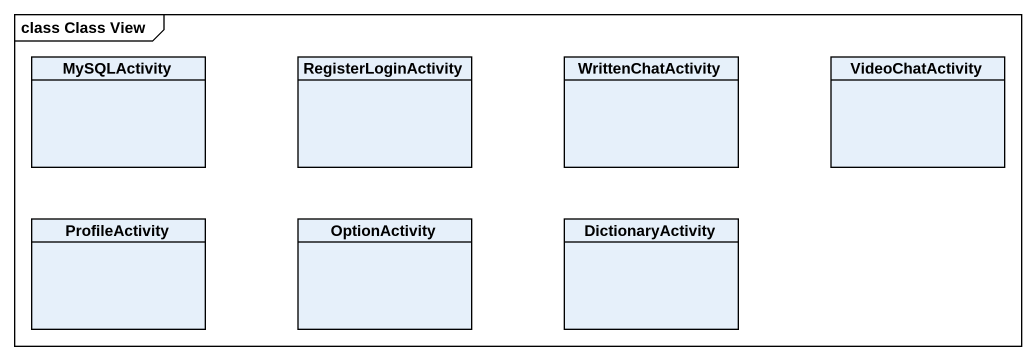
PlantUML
@startuml
mainframe class Class View
hide circle
hide empty members
class MySQLActivity
class RegisterLoginActivity
class WrittenChatActivity
class VideoChatActivity
class ProfileActivity
class OptionActivity
class DictionaryActivity
@enduml
